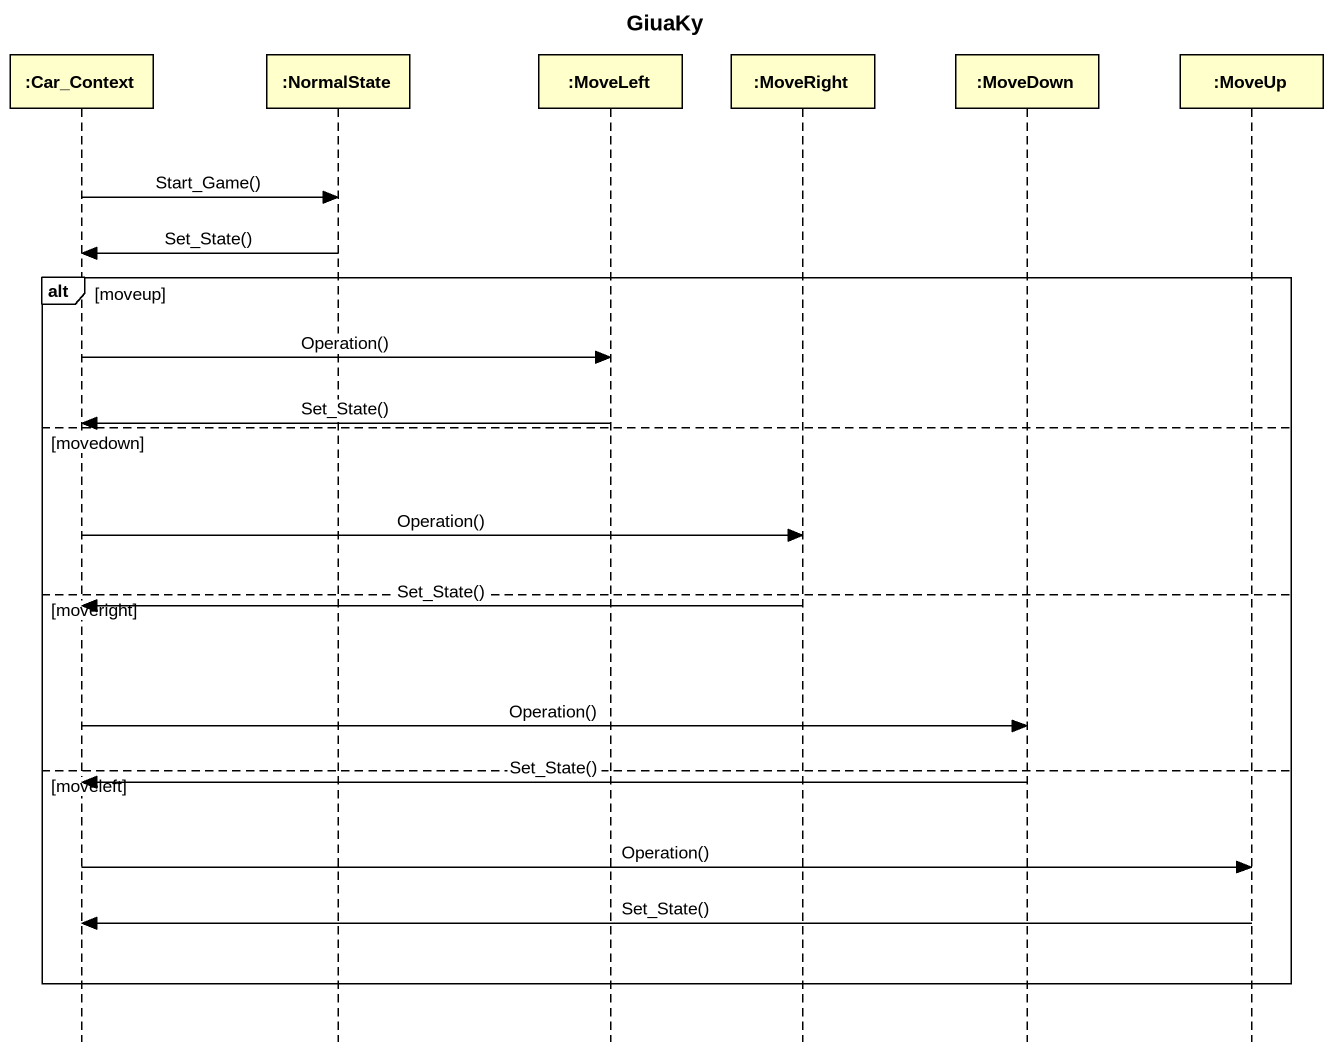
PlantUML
@startuml
title GiuaKy
hide footbox
participant ":Car_Context" as Car_Context
participant ":NormalState" as NormalState
participant ":MoveLeft" as MoveLeft
participant ":MoveRight" as MoveRight
participant ":MoveDown" as MoveDown
participant ":MoveUp" as MoveUp

Car_Context -> NormalState : Start_Game()
NormalState -> Car_Context : Set_State()
alt moveup
  Car_Context -> MoveLeft : Operation()
  MoveLeft -> Car_Context : Set_State()
else movedown
  Car_Context -> MoveRight : Operation()
else moveright
  MoveRight -> Car_Context : Set_State()
  Car_Context -> MoveDown : Operation()
else moveleft
  MoveDown -> Car_Context : Set_State()
  Car_Context -> MoveUp : Operation()
  MoveUp -> Car_Context : Set_State()
end
@enduml
